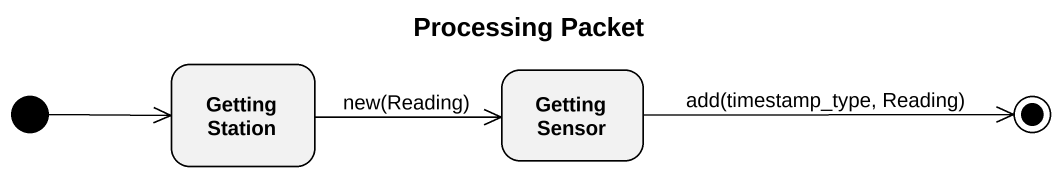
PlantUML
@startuml
title Processing Packet
hide empty description
state "Getting Station" as Getting_Station
state "Getting Sensor" as Getting_Sensor
[*] -right-> Getting_Station
Getting_Station -right-> Getting_Sensor : new(Reading)
Getting_Sensor -right-> [*] : add(timestamp_type, Reading)
@enduml
